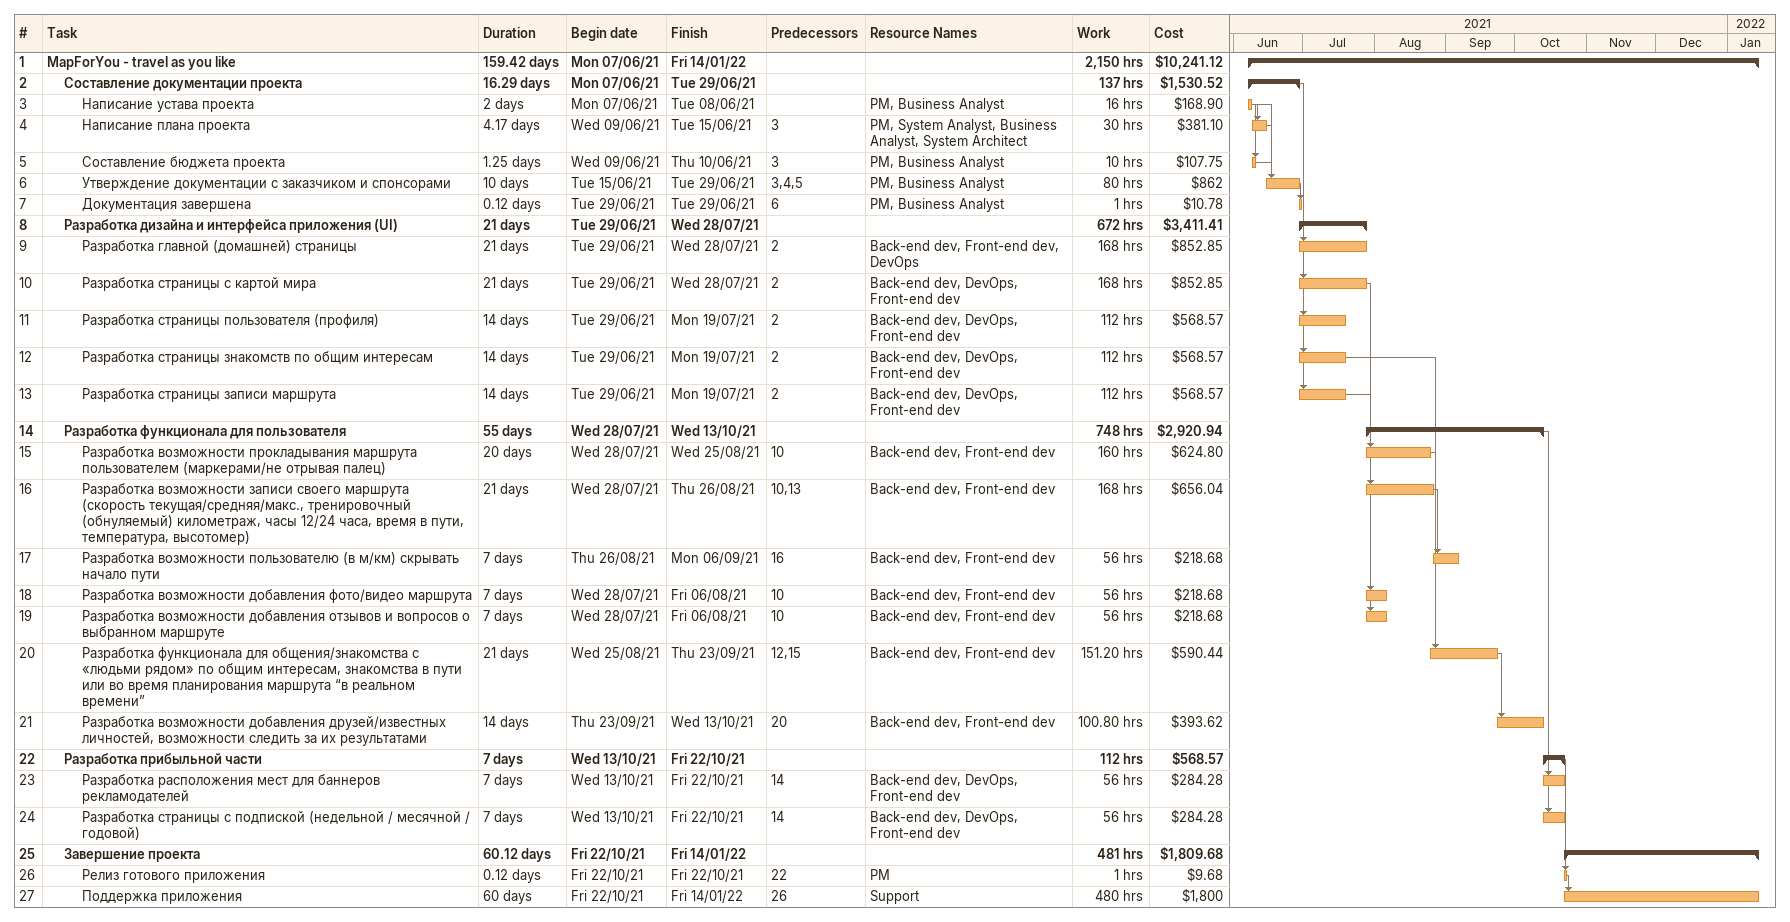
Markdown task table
| ID | Level | Task | Duration | Start | Finish | Predecessors | Resources | Work (h) | Cost ($) |
|---|---|---|---|---|---|---|---|---|---|
| 1 | 1 | **MapForYou - travel as you like** | 159.42d | 2021-06-07 | 2022-01-14 |  |  | 2150 | 10241.12 |
| 2 | 2 | **Составление документации проекта** | 16.29d | 2021-06-07 | 2021-06-29 |  |  | 137 | 1530.52 |
| 3 | 3 | Написание устава проекта | 2d | 2021-06-07 | 2021-06-08 |  | PM, Business Analyst | 16 | 168.90 |
| 4 | 3 | Написание плана проекта | 4.17d | 2021-06-09 | 2021-06-15 | 3 | PM, System Analyst, Business Analyst, System Architect | 30 | 381.10 |
| 5 | 3 | Составление бюджета проекта | 1.25d | 2021-06-09 | 2021-06-10 | 3 | PM, Business Analyst | 10 | 107.75 |
| 6 | 3 | Утверждение документации с заказчиком и спонсорами | 10d | 2021-06-15 | 2021-06-29 | 3, 4, 5 | PM, Business Analyst | 80 | 862 |
| 7 | 3 | Документация завершена | 0.12d | 2021-06-29 | 2021-06-29 | 6 | PM, Business Analyst | 1 | 10.78 |
| 8 | 2 | **Разработка дизайна и интерфейса приложения (UI)** | 21d | 2021-06-29 | 2021-07-28 |  |  | 672 | 3411.41 |
| 9 | 3 | Разработка главной (домашней) страницы | 21d | 2021-06-29 | 2021-07-28 | 2 | Back-end dev, Front-end dev, DevOps | 168 | 852.85 |
| 10 | 3 | Разработка страницы с картой мира | 21d | 2021-06-29 | 2021-07-28 | 2 | Back-end dev, DevOps, Front-end dev | 168 | 852.85 |
| 11 | 3 | Разработка страницы пользователя (профиля) | 14d | 2021-06-29 | 2021-07-19 | 2 | Back-end dev, DevOps, Front-end dev | 112 | 568.57 |
| 12 | 3 | Разработка страницы знакомств по общим интересам | 14d | 2021-06-29 | 2021-07-19 | 2 | Back-end dev, DevOps, Front-end dev | 112 | 568.57 |
| 13 | 3 | Разработка страницы записи маршрута | 14d | 2021-06-29 | 2021-07-19 | 2 | Back-end dev, DevOps, Front-end dev | 112 | 568.57 |
| 14 | 2 | **Разработка функционала для пользователя** | 55d | 2021-07-28 | 2021-10-13 |  |  | 748 | 2920.94 |
| 15 | 3 | Разработка возможности прокладывания маршрута пользователем (маркерами/не отрывая палец) | 20d | 2021-07-28 | 2021-08-25 | 10 | Back-end dev, Front-end dev | 160 | 624.80 |
| 16 | 3 | Разработка возможности записи своего маршрута (скорость текущая/средняя/макс., тренировочный (обнуляемый) километраж, часы 12/24 часа, время в пути, температура, высотомер) | 21d | 2021-07-28 | 2021-08-26 | 10, 13 | Back-end dev, Front-end dev | 168 | 656.04 |
| 17 | 3 | Разработка возможности пользователю (в м/км) скрывать начало пути | 7d | 2021-08-26 | 2021-09-06 | 16 | Back-end dev, Front-end dev | 56 | 218.68 |
| 18 | 3 | Разработка возможности добавления фото/видео маршрута | 7d | 2021-07-28 | 2021-08-06 | 10 | Back-end dev, Front-end dev | 56 | 218.68 |
| 19 | 3 | Разработка возможности добавления отзывов и вопросов о выбранном маршруте | 7d | 2021-07-28 | 2021-08-06 | 10 | Back-end dev, Front-end dev | 56 | 218.68 |
| 20 | 3 | Разработка функционала для общения/знакомства с «людьми рядом» по общим интересам, знакомства в пути или во время планирования маршрута “в реальном времени” | 21d | 2021-08-25 | 2021-09-23 | 12, 15 | Back-end dev, Front-end dev | 151.20 | 590.44 |
| 21 | 3 | Разработка возможности добавления друзей/известных личностей, возможности следить за их результатами | 14d | 2021-09-23 | 2021-10-13 | 20 | Back-end dev, Front-end dev | 100.80 | 393.62 |
| 22 | 2 | **Разработка прибыльной части** | 7d | 2021-10-13 | 2021-10-22 |  |  | 112 | 568.57 |
| 23 | 3 | Разработка расположения мест для баннеров рекламодателей | 7d | 2021-10-13 | 2021-10-22 | 14 | Back-end dev, DevOps, Front-end dev | 56 | 284.28 |
| 24 | 3 | Разработка страницы с подпиской (недельной / месячной / годовой) | 7d | 2021-10-13 | 2021-10-22 | 14 | Back-end dev, DevOps, Front-end dev | 56 | 284.28 |
| 25 | 2 | **Завершение проекта** | 60.12d | 2021-10-22 | 2022-01-14 |  |  | 481 | 1809.68 |
| 26 | 3 | Релиз готового приложения | 0.12d | 2021-10-22 | 2021-10-22 | 22 | PM | 1 | 9.68 |
| 27 | 3 | Поддержка приложения | 60d | 2021-10-22 | 2022-01-14 | 26 | Support | 480 | 1800 |
